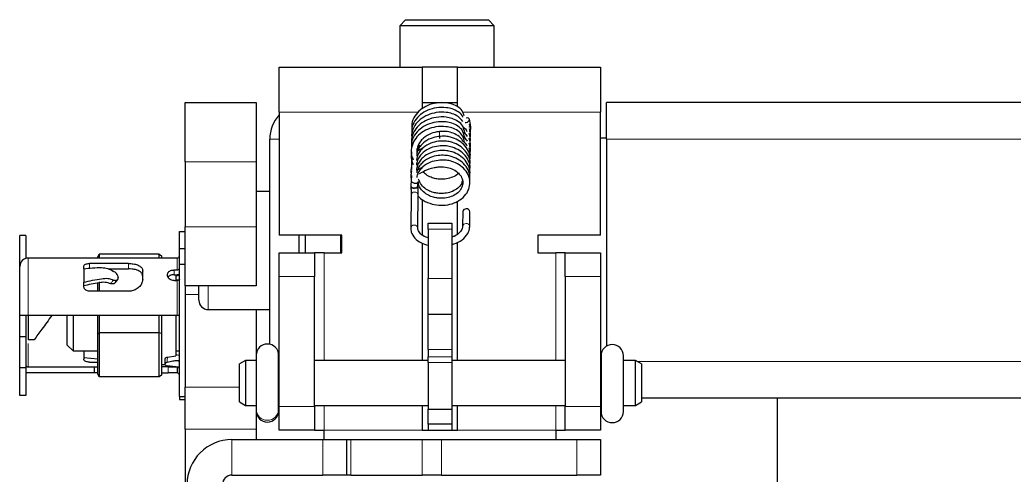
# Model space of a CAD drawing. Header units: millimetres. Extents: x -312 to 553, y -456 to 1988.
# Drawn here: x -228 to -143.8, y -410 to -371.5 of the extents above; entities that cross this region are included whole.
import ezdxf

# ---------------------------------------------------------------- set-up
doc = ezdxf.new("R2010")
doc.units = ezdxf.units.MM

msp = doc.modelspace()

# ---------------------------------------------------------------- linework, layer by layer
at = {"color": 7, "linetype": 'Continuous', "lineweight": 25}
for p, q in [((-195.334, -371.533), (-195.834, -372.033)), ((-195.334, -371.533), (-191.529, -371.533)), ((-191.529, -371.533), (-188.334, -371.533)), ((-187.834, -372.033), (-188.334, -371.533)), ((-195.834, -372.033), (-195.834, -375.533)), ((-191.486, -372.033), (-195.834, -372.033)), ((-187.834, -372.033), (-191.486, -372.033)), ((-187.834, -375.533), (-187.834, -372.033)), ((-206.034, -379.333), (-206.034, -375.533)), ((-206.034, -375.533), (-193.934, -375.533)), ((-193.934, -375.533), (-193.934, -379.052)), ((-190.934, -375.533), (-193.934, -375.533)), ((-190.934, -375.533), (-178.834, -375.533)), ((-190.934, -378.875), (-190.934, -375.533)), ((-178.834, -375.533), (-178.834, -379.333)), ((-213.984, -378.533), (-207.984, -378.533)), ((-213.984, -383.533), (-213.984, -378.533)), ((-207.984, -378.533), (-207.984, -383.533)), ((-193.934, -378.533), (-190.934, -378.533)), ((-178.334, -381.633), (-178.334, -378.533)), ((-49.334, -378.533), (-178.334, -378.533)), ((-206.034, -379.333), (-206.034, -389.733)), ((-178.834, -389.733), (-178.834, -379.333)), ((-189.84, -380.392), (-189.935, -379.922)), ((-189.835, -380.47), (-189.84, -380.392)), ((-206.834, -398.97), (-206.834, -381.633)), ((-178.334, -381.533), (-178.834, -381.533)), ((-178.334, -381.633), (-178.334, -399.132)), ((-194.376, -382.634), (-193.858, -382.353)), ((-213.984, -383.533), (-213.984, -389.033)), ((-207.984, -383.533), (-207.984, -389.033)), ((-194.837, -383.496), (-194.85, -384.177)), ((-194.833, -383.093), (-194.846, -383.77)), ((-194.333, -384.222), (-193.816, -383.937)), ((-194.853, -385.095), (-194.894, -385.571)), ((-194.851, -384.704), (-194.857, -385.107)), ((-194.295, -385.537), (-194.269, -385.23)), ((-206.834, -386.033), (-207.984, -386.033)), ((-194.894, -385.571), (-194.89, -385.649)), ((-194.291, -385.616), (-194.295, -385.537)), ((-194.872, -386.331), (-194.905, -389.12)), ((-194.305, -389.127), (-194.272, -386.338)), ((-193.934, -386.721), (-193.934, -389.708)), ((-190.934, -389.636), (-190.934, -386.873)), ((-190.495, -387.749), (-190.509, -388.989)), ((-189.909, -388.996), (-189.895, -387.756)), ((-193.434, -388.733), (-191.434, -388.733)), ((-193.434, -389.233), (-193.434, -388.733)), ((-191.434, -388.733), (-191.434, -389.233)), ((-214.484, -389.433), (-213.984, -389.433)), ((-214.484, -390.9), (-214.484, -389.433)), ((-213.984, -394.033), (-213.984, -389.033)), ((-207.984, -389.033), (-207.984, -394.033)), ((-193.434, -389.233), (-193.434, -393.418)), ((-191.434, -389.233), (-191.434, -393.418)), ((-190.508, -388.977), (-190.509, -388.989)), ((-227.484, -389.775), (-227.984, -389.775)), ((-227.984, -392.383), (-227.984, -389.775)), ((-227.484, -389.775), (-227.484, -391.712)), ((-200.734, -389.733), (-206.034, -389.733)), ((-204.334, -391.233), (-204.334, -389.733)), ((-203.834, -389.733), (-203.834, -391.233)), ((-200.834, -389.733), (-200.834, -391.233)), ((-200.734, -391.233), (-200.734, -389.733)), ((-193.934, -390.419), (-193.934, -400.333)), ((-190.934, -400.333), (-190.934, -390.335)), ((-178.834, -389.733), (-184.134, -389.733)), ((-184.134, -389.733), (-184.134, -391.233)), ((-214.484, -392.211), (-214.484, -390.9)), ((-213.984, -390.9), (-214.484, -390.9)), ((-206.034, -391.233), (-203.034, -391.233)), ((-206.034, -393.233), (-206.034, -391.233)), ((-203.034, -391.233), (-203.034, -393.233)), ((-202.234, -391.233), (-203.034, -391.233)), ((-202.234, -391.233), (-200.734, -391.233)), ((-184.134, -391.233), (-182.634, -391.233)), ((-181.834, -391.233), (-182.634, -391.233)), ((-181.834, -393.233), (-181.834, -391.233)), ((-181.834, -391.233), (-178.834, -391.233)), ((-178.834, -391.233), (-178.834, -393.233)), ((-221.684, -391.683), (-227.284, -391.683)), ((-218.784, -392.138), (-222.084, -392.138)), ((-214.684, -391.683), (-221.684, -391.683)), ((-221.384, -391.587), (-221.268, -391.34)), ((-221.384, -391.683), (-221.384, -391.587)), ((-221.268, -391.34), (-221.268, -391.683)), ((-216.184, -391.34), (-221.268, -391.34)), ((-216.184, -391.683), (-216.184, -391.34)), ((-216.184, -391.34), (-215.984, -391.483)), ((-215.984, -391.483), (-215.984, -391.683)), ((-227.984, -396.533), (-227.984, -392.383)), ((-222.584, -392.585), (-222.584, -392.372)), ((-222.584, -392.585), (-222.584, -393.716)), ((-220.503, -392.591), (-218.784, -392.591)), ((-217.584, -393.46), (-217.584, -392.781)), ((-214.934, -392.685), (-214.684, -392.685)), ((-214.484, -403.391), (-214.484, -392.211)), ((-213.984, -392.211), (-214.484, -392.211)), ((-222.584, -394.041), (-222.584, -393.716)), ((-221.384, -394.484), (-221.384, -393.754)), ((-221.268, -393.693), (-221.268, -394.484)), ((-219.974, -393.816), (-219.936, -393.769)), ((-219.933, -393.772), (-219.701, -393.478)), ((-219.656, -393.312), (-219.656, -393.341)), ((-215.484, -393.163), (-215.484, -393.045)), ((-214.934, -393.082), (-214.684, -393.082)), ((-214.934, -393.581), (-214.684, -393.581)), ((-214.784, -393.082), (-214.784, -393.581)), ((-214.484, -393.157), (-214.784, -393.2)), ((-214.525, -393.533), (-214.784, -393.533)), ((-206.034, -404.233), (-206.034, -393.233)), ((-203.034, -404.233), (-203.034, -393.233)), ((-193.434, -396.418), (-193.434, -393.418)), ((-191.434, -393.418), (-191.434, -396.418)), ((-181.834, -393.233), (-181.834, -404.233)), ((-178.834, -393.233), (-178.834, -404.233)), ((-218.784, -394.484), (-222.084, -394.484)), ((-207.984, -394.033), (-213.984, -394.033)), ((-213.984, -394.033), (-213.984, -394.746)), ((-212.834, -395.233), (-212.834, -394.033)), ((-213.984, -394.746), (-213.984, -402.604)), ((-212.034, -396.033), (-206.834, -396.033)), ((-207.984, -396.033), (-207.984, -399.838)), ((-227.284, -396.533), (-227.984, -396.533)), ((-227.984, -398.339), (-227.984, -396.533)), ((-227.484, -396.533), (-227.484, -398.339)), ((-225.284, -396.533), (-227.284, -396.533)), ((-214.684, -396.533), (-225.284, -396.533)), ((-223.984, -399.033), (-223.984, -396.533)), ((-223.484, -396.533), (-223.484, -399.533)), ((-221.355, -396.533), (-221.384, -396.562)), ((-221.384, -398.102), (-221.384, -396.562)), ((-221.268, -396.533), (-221.268, -398.002)), ((-216.184, -398.002), (-216.184, -396.533)), ((-215.984, -396.58), (-215.984, -398.06)), ((-214.784, -396.533), (-214.784, -399.956)), ((-214.484, -396.533), (-214.684, -396.533)), ((-193.434, -396.418), (-191.434, -396.418)), ((-193.434, -399.418), (-193.434, -396.418)), ((-191.434, -396.418), (-191.434, -399.418)), ((-221.268, -398.002), (-221.384, -398.102)), ((-221.268, -398.002), (-221.268, -401.726)), ((-216.184, -398.002), (-221.268, -398.002)), ((-216.184, -401.726), (-216.184, -398.002)), ((-215.984, -398.06), (-216.184, -398.002)), ((-227.484, -398.339), (-227.984, -398.339)), ((-227.984, -400.949), (-227.984, -398.339)), ((-227.484, -398.339), (-227.484, -400.949)), ((-226.784, -398.583), (-227.284, -398.583)), ((-221.384, -401.479), (-221.384, -398.102)), ((-215.984, -398.06), (-215.984, -401.584)), ((-223.984, -399.033), (-223.484, -399.533)), ((-223.484, -399.533), (-221.384, -399.533)), ((-222.584, -399.533), (-222.584, -400.074)), ((-214.784, -399.533), (-214.484, -399.533)), ((-193.434, -399.418), (-193.434, -400.035)), ((-191.434, -399.418), (-191.434, -400.035)), ((-222.584, -400.074), (-222.584, -400.238)), ((-222.584, -400.074), (-221.384, -400.193)), ((-222.084, -400.476), (-221.384, -400.476)), ((-215.498, -400.056), (-214.784, -399.956)), ((-214.484, -399.91), (-214.784, -399.867)), ((-208.884, -400.333), (-209.384, -400.622)), ((-207.986, -400.333), (-208.884, -400.333)), ((-208.884, -400.333), (-208.884, -404.133)), ((-207.986, -399.898), (-207.986, -404.49)), ((-206.086, -404.49), (-206.086, -399.898)), ((-206.034, -400.333), (-206.086, -400.333)), ((-193.434, -400.333), (-203.034, -400.333)), ((-193.434, -400.517), (-193.434, -400.035)), ((-193.434, -400.517), (-193.434, -404.459)), ((-191.434, -400.035), (-191.434, -400.517)), ((-181.834, -400.333), (-191.434, -400.333)), ((-191.434, -400.517), (-191.434, -404.459)), ((-178.795, -400.333), (-178.834, -400.333)), ((-178.795, -399.947), (-178.795, -404.647)), ((-176.895, -404.647), (-176.895, -399.947)), ((-175.884, -400.333), (-176.895, -400.333)), ((-175.384, -400.622), (-175.884, -400.333)), ((-175.884, -402.233), (-175.884, -400.333)), ((-227.984, -403.291), (-227.984, -400.949)), ((-227.484, -400.949), (-227.984, -400.949)), ((-227.484, -400.949), (-227.484, -403.291)), ((-227.284, -400.883), (-221.684, -400.883)), ((-221.684, -401.383), (-227.284, -401.383)), ((-221.684, -400.883), (-221.684, -401.383)), ((-221.684, -400.883), (-221.384, -400.883)), ((-221.384, -401.383), (-221.684, -401.383)), ((-215.984, -400.683), (-215.684, -400.683)), ((-215.434, -400.883), (-215.984, -400.883)), ((-215.984, -401.383), (-215.434, -401.383)), ((-215.684, -400.696), (-215.684, -400.621)), ((-215.434, -400.883), (-214.684, -400.883)), ((-214.684, -401.383), (-215.434, -401.383)), ((-214.684, -400.883), (-214.684, -401.383)), ((-209.384, -403.845), (-209.384, -400.622)), ((-175.384, -400.622), (-175.384, -402.233)), ((-221.268, -401.726), (-221.384, -401.479)), ((-216.184, -401.726), (-221.268, -401.726)), ((-215.984, -401.584), (-216.184, -401.726)), ((-175.884, -404.133), (-175.884, -402.233)), ((-175.384, -402.233), (-175.384, -403.845)), ((-213.984, -406.139), (-213.984, -402.604)), ((-227.484, -403.291), (-227.984, -403.291)), ((-214.484, -403.391), (-213.984, -403.391)), ((-214.484, -403.391), (-214.484, -403.633)), ((-214.484, -403.633), (-213.984, -403.633)), ((-209.384, -403.845), (-208.884, -404.133)), ((-175.884, -404.133), (-175.384, -403.845)), ((-52.184, -403.533), (-175.384, -403.533)), ((-163.884, -403.533), (-163.884, -416.933)), ((-208.884, -404.133), (-207.986, -404.133)), ((-207.986, -404.49), (-207.986, -404.598)), ((-207.984, -404.659), (-207.984, -406.139)), ((-206.086, -404.133), (-206.034, -404.133)), ((-206.086, -404.598), (-206.086, -404.49)), ((-206.034, -406.233), (-206.034, -404.233)), ((-203.034, -404.133), (-193.434, -404.133)), ((-203.034, -404.233), (-203.034, -406.233)), ((-193.934, -404.133), (-193.934, -406.233)), ((-193.434, -404.459), (-191.434, -404.459)), ((-193.434, -405.733), (-193.434, -404.459)), ((-191.434, -404.133), (-181.834, -404.133)), ((-191.434, -404.459), (-191.434, -405.733)), ((-190.934, -406.233), (-190.934, -404.133)), ((-181.834, -406.233), (-181.834, -404.233)), ((-178.834, -404.133), (-178.795, -404.133)), ((-178.834, -404.233), (-178.834, -406.233)), ((-176.895, -404.133), (-175.884, -404.133)), ((-213.984, -406.139), (-213.984, -410.757)), ((-207.984, -406.139), (-207.984, -407.033)), ((-203.034, -406.233), (-206.034, -406.233)), ((-203.034, -406.233), (-202.234, -406.233)), ((-202.234, -407.033), (-202.234, -406.233)), ((-193.934, -406.233), (-193.434, -406.233)), ((-191.434, -405.733), (-193.434, -405.733)), ((-193.434, -405.733), (-193.434, -406.233)), ((-193.434, -406.233), (-191.434, -406.233)), ((-191.434, -405.733), (-191.434, -406.233)), ((-191.434, -406.233), (-190.934, -406.233)), ((-182.634, -406.233), (-182.634, -407.033)), ((-182.634, -406.233), (-181.834, -406.233)), ((-178.834, -406.233), (-181.834, -406.233)), ((-210.034, -407.033), (-202.334, -407.033)), ((-202.334, -407.033), (-200.334, -407.033)), ((-200.334, -407.033), (-200.334, -410.033)), ((-200.334, -407.033), (-199.972, -407.033)), ((-199.972, -407.033), (-193.931, -407.033)), ((-193.931, -407.033), (-192.292, -407.033)), ((-192.292, -407.033), (-180.834, -407.033)), ((-180.834, -407.033), (-178.834, -407.033)), ((-178.834, -407.033), (-178.834, -410.033)), ((-210.034, -410.033), (-202.334, -410.033)), ((-200.334, -410.033), (-202.334, -410.033)), ((-199.972, -410.033), (-200.334, -410.033)), ((-199.972, -410.033), (-193.931, -410.033)), ((-192.292, -410.033), (-193.931, -410.033)), ((-192.292, -410.033), (-180.834, -410.033)), ((-178.834, -410.033), (-180.834, -410.033))]:
    msp.add_line(p, q, dxfattribs=at)
at = {"color": 8, "linetype": 'Continuous', "lineweight": 18}
for p, q in [((-194.247, -379.333), (-206.034, -379.333)), ((-178.834, -379.333), (-190.484, -379.333)), ((-206.034, -381.633), (-206.834, -381.633)), ((-49.334, -381.633), (-178.334, -381.633)), ((-207.984, -383.533), (-213.984, -383.533)), ((-213.984, -389.033), (-207.984, -389.033)), ((-191.434, -389.233), (-193.434, -389.233)), ((-202.234, -400.333), (-202.234, -391.233)), ((-182.634, -391.233), (-182.634, -400.333)), ((-227.284, -391.683), (-227.284, -396.533)), ((-222.084, -392.138), (-222.084, -392.591)), ((-218.784, -392.591), (-218.784, -392.138)), ((-214.684, -392.685), (-214.684, -391.683)), ((-214.934, -392.685), (-214.934, -393.082)), ((-214.684, -396.533), (-214.684, -393.581)), ((-203.034, -393.233), (-206.034, -393.233)), ((-193.434, -393.418), (-191.434, -393.418)), ((-178.834, -393.233), (-181.834, -393.233)), ((-212.034, -394.033), (-212.034, -396.033)), ((-212.834, -394.746), (-213.984, -394.746)), ((-227.284, -398.893), (-227.284, -400.883)), ((-191.434, -399.418), (-193.434, -399.418)), ((-193.434, -400.035), (-191.434, -400.035)), ((-191.434, -400.517), (-193.434, -400.517)), ((-51.857, -400.433), (-175.71, -400.433)), ((-215.434, -401.383), (-215.434, -400.883)), ((-213.984, -402.604), (-209.384, -402.604)), ((-206.034, -404.233), (-203.034, -404.233)), ((-202.234, -406.233), (-202.234, -404.133)), ((-182.634, -404.133), (-182.634, -406.233)), ((-181.834, -404.233), (-178.834, -404.233)), ((-207.984, -406.139), (-213.984, -406.139)), ((-193.934, -406.233), (-202.234, -406.233)), ((-182.634, -406.233), (-190.934, -406.233)), ((-210.034, -410.033), (-210.034, -407.033)), ((-202.334, -410.033), (-202.334, -407.033)), ((-199.972, -407.033), (-199.972, -410.033)), ((-193.931, -410.033), (-193.931, -407.033)), ((-192.292, -407.033), (-192.292, -410.033)), ((-180.834, -410.033), (-180.834, -407.033))]:
    msp.add_line(p, q, dxfattribs=at)
at = {"color": 7, "linetype": 'Continuous', "lineweight": 25, "flags": 128}
for points in [[(-190.308, -380.215), (-190.22, -380.208), (-190.109, -380.17), (-190.015, -380.11), (-189.952, -380.036), (-189.929, -379.96), (-189.95, -379.894), (-190.012, -379.847), (-190.105, -379.827), (-190.216, -379.836), (-190.216, -379.836)], [(-214.484, -393.059), (-214.547, -393.071), (-214.684, -393.082)], [(-214.484, -393.459), (-214.488, -393.483), (-214.499, -393.506), (-214.517, -393.527), (-214.542, -393.545), (-214.573, -393.56), (-214.607, -393.571), (-214.645, -393.578), (-214.684, -393.581)], [(-227.284, -401.383), (-227.42, -401.37), (-227.484, -401.354)]]:
    msp.add_lwpolyline(points, dxfattribs=at)
at = {"color": 8, "linetype": 'Continuous', "lineweight": 18, "flags": 128}
for points in [[(-194.894, -385.571), (-194.873, -385.633), (-194.808, -385.692), (-194.712, -385.729), (-194.597, -385.74)], [(-194.89, -385.649), (-194.868, -385.712), (-194.804, -385.77), (-194.707, -385.807), (-194.593, -385.818)], [(-194.597, -385.74), (-194.482, -385.722), (-194.384, -385.679), (-194.319, -385.617), (-194.295, -385.545), (-194.295, -385.538)], [(-194.593, -385.818), (-194.478, -385.801), (-194.38, -385.757), (-194.314, -385.695), (-194.291, -385.623), (-194.291, -385.616)], [(-194.585, -386.099), (-194.47, -386.113), (-194.37, -386.162), (-194.3, -386.236), (-194.273, -386.325), (-194.272, -386.338)], [(-194.618, -388.888), (-194.502, -388.903), (-194.402, -388.951), (-194.333, -389.025), (-194.305, -389.115), (-194.305, -389.125)]]:
    msp.add_lwpolyline(points, dxfattribs=at)
at = {"color": 7, "linetype": 'Continuous', "lineweight": 25}
for centre, radius, start, end in [((-203.734, -381.633), 3.1, 137.89655, 180), ((-191.427, -381.374), 1.046, 179.97298, 189.73536), ((-190.228, -387.785), 0.269, 85.56913, 172.30264), ((-190.166, -387.787), 0.273, 6.61508, 98.74019), ((-227.284, -392.383), 0.7, 90, 180), ((-214.684, -391.483), 0.2, 270, 0), ((-214.665, -392.503), 0.183, 264.18756, 352.66613), ((-212.034, -395.233), 0.8, 180, 270), ((-214.583, -399.614), 0.0996, 3.92792, 54.46683), ((-207.036, -399.898), 0.95, 0, 180), ((-177.845, -399.947), 0.95, 0, 180), ((-227.284, -400.683), 0.2, 180, 270), ((-214.684, -401.583), 0.2, 0, 90), ((-207.036, -404.598), 0.95, 180, 0), ((-177.845, -404.647), 0.95, 180, 0), ((-210.034, -410.833), 3.8, 90, 180), ((-210.034, -410.833), 0.8, 90, 180)]:
    msp.add_arc(centre, radius, start, end, dxfattribs=at)
at = {"color": 8, "linetype": 'Continuous', "lineweight": 18}
for centre, radius, start, end in [((-186.684, -381.068), 5.797, 179.23853, 183.01816), ((-190.033, -380.377), 0.194, 281.16678, 355.78028), ((-189.982, -380.473), 0.147, 305.37952, 0.99151), ((-194.606, -386.367), 0.269, 85.56913, 172.30264), ((-190.242, -389.028), 0.272, 85.84851, 169.10635), ((-190.18, -389.027), 0.273, 6.62516, 98.73922), ((-194.638, -389.156), 0.269, 85.57069, 172.28471), ((-207.057, -404.468), 0.929, 181.38421, 271.32035), ((-207.014, -404.468), 0.929, 268.67965, 358.61579)]:
    msp.add_arc(centre, radius, start, end, dxfattribs=at)
at = {"color": 7, "linetype": 'Continuous', "lineweight": 25}
for points, knots in [([(-190.387, -379.651), (-190.412, -379.541), (-190.477, -379.248), (-190.84, -378.906), (-191.339, -378.656), (-191.97, -378.518), (-192.701, -378.527), (-193.465, -378.74), (-194.108, -379.121), (-194.582, -379.656), (-194.837, -380.212), (-194.816, -380.572), (-194.808, -380.705)], [0, 0, 0, 0, 0.063333, 0.16851, 0.262688, 0.342003, 0.46736, 0.58109, 0.694609, 0.810179, 0.930447, 1, 1, 1, 1]), ([(-190.503, -380.127), (-190.62, -379.98), (-190.843, -379.699), (-191.361, -379.46), (-191.988, -379.322), (-192.721, -379.335), (-193.483, -379.55), (-194.125, -379.933), (-194.596, -380.469), (-194.849, -381.025), (-194.825, -381.383), (-194.817, -381.514)], [0, 0, 0, 0, 0.111414, 0.212113, 0.296936, 0.431116, 0.552769, 0.67412, 0.797839, 0.926514, 1, 1, 1, 1]), ([(-190.485, -379.754), (-190.487, -379.747), (-190.542, -379.561), (-190.858, -379.311), (-191.346, -379.057), (-191.981, -378.921), (-192.711, -378.931), (-193.474, -379.145), (-194.117, -379.527), (-194.588, -380.063), (-194.837, -380.593), (-194.818, -380.927), (-194.812, -381.033)], [0, 0, 0, 0, 0.004993, 0.1184, 0.219918, 0.305422, 0.440621, 0.56324, 0.685592, 0.810243, 0.939925, 1, 1, 1, 1]), ([(-190.337, -381.49), (-190.378, -381.295), (-190.457, -380.916), (-190.87, -380.507), (-191.376, -380.262), (-192.008, -380.127), (-192.74, -380.142), (-193.502, -380.36), (-194.141, -380.745), (-194.61, -381.283), (-194.86, -381.837), (-194.835, -382.194), (-194.826, -382.323)], [0, 0, 0, 0, 0.1058838, 0.2064801, 0.2964527, 0.37226, 0.492276, 0.6010148, 0.7094154, 0.8200901, 0.9351311, 1, 1, 1, 1]), ([(-190.333, -381.087), (-190.372, -380.893), (-190.45, -380.515), (-190.862, -380.106), (-191.367, -379.861), (-191.999, -379.725), (-192.731, -379.738), (-193.492, -379.955), (-194.133, -380.339), (-194.603, -380.876), (-194.854, -381.431), (-194.83, -381.789), (-194.821, -381.919)], [0, 0, 0, 0, 0.105289, 0.2059031, 0.2959174, 0.3717502, 0.4917577, 0.6005253, 0.7089885, 0.8196473, 0.9347057, 1, 1, 1, 1]), ([(-189.86, -381.033), (-189.85, -380.93), (-189.83, -380.697), (-189.898, -380.466), (-189.935, -380.338)], [0, 0, 0, 0, 0.4433746, 1, 1, 1, 1]), ([(-190.342, -381.892), (-190.383, -381.697), (-190.464, -381.317), (-190.878, -380.907), (-191.386, -380.664), (-192.018, -380.53), (-192.75, -380.546), (-193.511, -380.765), (-194.147, -381.15), (-194.627, -381.69), (-194.871, -382.334), (-194.893, -382.926), (-194.74, -383.25), (-194.686, -383.365)], [0, 0, 0, 0, 0.095875, 0.186437, 0.267412, 0.335647, 0.443719, 0.541603, 0.639152, 0.738819, 0.842388, 0.944313, 1, 1, 1, 1]), ([(-192.48, -380.989), (-192.497, -380.99), (-192.735, -381.007), (-193.22, -381.137), (-193.766, -381.449), (-194.128, -381.841), (-194.326, -382.207), (-194.409, -382.595), (-194.391, -382.82), (-194.382, -382.933)], [0, 0, 0, 0, 0.015165, 0.21726, 0.450342, 0.58255, 0.720623, 0.859229, 1, 1, 1, 1]), ([(-190.521, -381.754), (-190.523, -381.746), (-190.581, -381.561), (-190.9, -381.313), (-191.392, -381.067), (-191.934, -380.943), (-192.295, -380.964), (-192.478, -380.974)], [0, 0, 0, 0, 0.01249, 0.301593, 0.560015, 0.777814, 1, 1, 1, 1]), ([(-190.471, -380.579), (-190.427, -380.615), (-190.279, -380.737), (-190.187, -380.883), (-190.121, -380.986)], [0, 0, 0, 0, 0.296001, 1, 1, 1, 1]), ([(-190.416, -381.033), (-190.394, -381.052), (-190.268, -381.157), (-190.19, -381.284), (-190.126, -381.389)], [0, 0, 0, 0, 0.174816, 1, 1, 1, 1]), ([(-189.87, -381.899), (-189.859, -381.773), (-189.836, -381.52), (-189.908, -381.27), (-189.945, -381.144)], [0, 0, 0, 0, 0.4974852, 1, 1, 1, 1]), ([(-189.866, -381.496), (-189.854, -381.371), (-189.831, -381.118), (-189.903, -380.868), (-189.94, -380.741)], [0, 0, 0, 0, 0.492215, 1, 1, 1, 1]), ([(-189.853, -380.822), (-189.848, -380.814), (-189.834, -380.79), (-189.823, -380.753), (-189.815, -380.72), (-189.812, -380.689), (-189.809, -380.66), (-189.809, -380.63), (-189.808, -380.615)], [0, 0, 0, 0, 0.0974178, 0.2586614, 0.3843062, 0.5179778, 0.7671534, 1, 1, 1, 1]), ([(-189.824, -380.612), (-189.824, -380.612), (-189.824, -380.611), (-189.826, -380.591), (-189.83, -380.546), (-189.833, -380.495), (-189.835, -380.47)], [0, 0, 0, 0, 0.0913302, 0.306343, 0.6545801, 1, 1, 1, 1]), ([(-189.918, -383.89), (-189.9, -383.81), (-189.835, -383.52), (-189.989, -383.018), (-190.358, -382.479), (-190.898, -382.077), (-191.459, -381.854), (-192.014, -381.765), (-192.581, -381.782), (-193.24, -381.941), (-193.783, -382.26), (-194.146, -382.653), (-194.336, -383.017), (-194.408, -383.292), (-194.403, -383.414), (-194.402, -383.422)], [0, 0, 0, 0, 0.042773, 0.154687, 0.264374, 0.363222, 0.46079, 0.525858, 0.60643, 0.699498, 0.806987, 0.867935, 0.931565, 0.995417, 1, 1, 1, 1]), ([(-189.914, -383.489), (-189.896, -383.409), (-189.83, -383.121), (-189.983, -382.618), (-190.35, -382.079), (-190.89, -381.677), (-191.45, -381.453), (-192.004, -381.362), (-192.571, -381.379), (-193.23, -381.537), (-193.775, -381.855), (-194.138, -382.248), (-194.329, -382.611), (-194.401, -382.887), (-194.396, -383.011), (-194.396, -383.021)], [0, 0, 0, 0, 0.042308, 0.15415, 0.2638, 0.362621, 0.46011, 0.525142, 0.605685, 0.698744, 0.806146, 0.867056, 0.930656, 0.994491, 1, 1, 1, 1]), ([(-190.556, -381.318), (-190.486, -381.373), (-190.309, -381.516), (-190.198, -381.687), (-190.131, -381.792)], [0, 0, 0, 0, 0.391046, 1, 1, 1, 1]), ([(-190.521, -381.754), (-190.467, -381.798), (-190.303, -381.93), (-190.203, -382.089), (-190.135, -382.195)], [0, 0, 0, 0, 0.334031, 1, 1, 1, 1]), ([(-189.879, -382.702), (-189.879, -382.702), (-189.831, -382.58), (-189.861, -382.32), (-189.923, -382.072), (-189.954, -381.95)], [0, 0, 0, 0, 0.002516, 0.506423, 1, 1, 1, 1]), ([(-189.874, -382.302), (-189.874, -382.302), (-189.826, -382.181), (-189.857, -381.919), (-189.919, -381.671), (-189.949, -381.547)], [0, 0, 0, 0, 0.000172, 0.502667, 1, 1, 1, 1]), ([(-194.828, -382.69), (-194.858, -382.917), (-194.908, -383.287), (-194.753, -383.635), (-194.693, -383.77)], [0, 0, 0, 0, 0.612736, 1, 1, 1, 1]), ([(-189.928, -384.693), (-189.909, -384.612), (-189.845, -384.32), (-190.002, -383.816), (-190.373, -383.278), (-190.916, -382.879), (-191.478, -382.657), (-192.033, -382.57), (-192.6, -382.589), (-193.259, -382.75), (-193.801, -383.07), (-194.162, -383.465), (-194.351, -383.83), (-194.423, -384.116), (-194.414, -384.247), (-194.413, -384.266)], [0, 0, 0, 0, 0.043364, 0.154562, 0.263475, 0.361617, 0.458588, 0.523228, 0.603234, 0.695603, 0.802439, 0.862993, 0.926189, 0.989583, 1, 1, 1, 1]), ([(-189.923, -384.292), (-189.905, -384.211), (-189.84, -383.92), (-189.995, -383.417), (-190.366, -382.879), (-190.907, -382.478), (-191.468, -382.256), (-192.023, -382.167), (-192.59, -382.185), (-193.249, -382.346), (-193.792, -382.665), (-194.154, -383.059), (-194.343, -383.423), (-194.415, -383.696), (-194.409, -383.817), (-194.409, -383.823)], [0, 0, 0, 0, 0.043237, 0.155226, 0.264949, 0.363826, 0.461472, 0.526578, 0.607178, 0.700257, 0.807834, 0.868821, 0.932479, 0.996349, 1, 1, 1, 1]), ([(-194.235, -382.558), (-194.235, -382.471), (-194.236, -382.317), (-194.149, -382.181), (-194.111, -382.122)], [0, 0, 0, 0, 0.563743, 1, 1, 1, 1]), ([(-189.897, -383.138), (-189.892, -383.125), (-189.838, -382.992), (-189.865, -382.72), (-189.928, -382.474), (-189.959, -382.353)], [0, 0, 0, 0, 0.051584, 0.533192, 1, 1, 1, 1]), ([(-194.274, -386.453), (-194.269, -386.459), (-194.163, -386.593), (-193.776, -386.846), (-193.133, -387.138), (-192.335, -387.244), (-191.573, -387.158), (-190.872, -386.884), (-190.309, -386.441), (-189.957, -385.868), (-189.853, -385.236), (-190.005, -384.615), (-190.391, -384.078), (-190.933, -383.68), (-191.497, -383.461), (-192.053, -383.375), (-192.62, -383.396), (-193.277, -383.559), (-193.821, -383.882), (-194.174, -384.276), (-194.353, -384.596), (-194.385, -384.795), (-194.396, -384.869)], [0, 0, 0, 0, 0.0020524, 0.0448015, 0.1116573, 0.1718526, 0.2316348, 0.2922529, 0.3553554, 0.417763, 0.478389, 0.5414272, 0.6031299, 0.6587277, 0.7137169, 0.7503547, 0.7956823, 0.8479892, 0.9085758, 0.9429025, 0.9787137, 1, 1, 1, 1]), ([(-189.932, -385.095), (-189.914, -385.012), (-189.85, -384.72), (-190.008, -384.215), (-190.381, -383.678), (-190.925, -383.279), (-191.487, -383.059), (-192.043, -382.972), (-192.61, -382.992), (-193.268, -383.155), (-193.812, -383.476), (-194.166, -383.87), (-194.348, -384.195), (-194.381, -384.4), (-194.393, -384.481)], [0, 0, 0, 0, 0.04529, 0.16028, 0.272871, 0.374324, 0.474616, 0.541455, 0.624163, 0.719631, 0.830128, 0.892746, 0.958084, 1, 1, 1, 1]), ([(-194.847, -384.301), (-194.893, -384.536), (-194.941, -384.773), (-194.856, -384.995), (-194.856, -384.997)], [0, 0, 0, 0, 0.991326, 1, 1, 1, 1]), ([(-194.842, -383.898), (-194.889, -384.132), (-194.936, -384.367), (-194.852, -384.588), (-194.851, -384.591)], [0, 0, 0, 0, 0.989365, 1, 1, 1, 1]), ([(-194.17, -384.534), (-194.022, -384.446), (-193.651, -384.227), (-193.112, -384.04), (-192.596, -383.967), (-192.172, -383.949), (-191.677, -384.02), (-191.158, -384.237), (-190.759, -384.563), (-190.521, -384.961), (-190.468, -385.386), (-190.596, -385.803), (-190.899, -386.172), (-191.343, -386.446), (-191.865, -386.604), (-192.355, -386.635), (-192.804, -386.582), (-193.218, -386.464), (-193.65, -386.242), (-194.029, -385.889), (-194.262, -385.518), (-194.255, -385.277), (-194.253, -385.215)], [0, 0, 0, 0, 0.055596, 0.140078, 0.172952, 0.200821, 0.255696, 0.31011, 0.365013, 0.421726, 0.477431, 0.531435, 0.587776, 0.643286, 0.693678, 0.74371, 0.77672, 0.816999, 0.86302, 0.916065, 0.978165, 1, 1, 1, 1]), ([(-190.874, -384.503), (-190.888, -384.521), (-191.001, -384.661), (-191.347, -384.836), (-191.86, -384.996), (-192.352, -385.022), (-192.801, -384.967), (-193.212, -384.845), (-193.604, -384.651), (-193.791, -384.458), (-193.876, -384.371)], [0, 0, 0, 0, 0.0253646, 0.1978921, 0.3545138, 0.5103143, 0.6130071, 0.7382051, 0.8811115, 1, 1, 1, 1]), ([(-194.848, -385.096), (-194.852, -385.104), (-194.864, -385.134), (-194.84, -385.195), (-194.777, -385.266), (-194.679, -385.323), (-194.602, -385.34), (-194.563, -385.348)], [0, 0, 0, 0, 0.077645, 0.308234, 0.538823, 0.769411, 1, 1, 1, 1]), ([(-194.563, -385.348), (-194.525, -385.351), (-194.447, -385.357), (-194.349, -385.328), (-194.284, -385.281), (-194.275, -385.238), (-194.27, -385.219)], [0, 0, 0, 0, 0.262864, 0.525728, 0.788592, 1, 1, 1, 1]), ([(-190.533, -385.114), (-190.555, -385.207), (-190.61, -385.442), (-190.901, -385.771), (-191.341, -386.045), (-191.865, -386.201), (-192.354, -386.232), (-192.803, -386.178), (-193.218, -386.06), (-193.645, -385.837), (-194.045, -385.485), (-194.175, -385.167), (-194.245, -384.995)], [0, 0, 0, 0, 0.076825, 0.193273, 0.307965, 0.41208, 0.515503, 0.583722, 0.666946, 0.762009, 0.871666, 1, 1, 1, 1]), ([(-194.89, -385.649), (-194.887, -385.701), (-194.882, -385.804), (-194.876, -385.991), (-194.872, -386.163), (-194.872, -386.274), (-194.872, -386.32), (-194.872, -386.331)], [0, 0, 0, 0, 0.24166, 0.475271, 0.711669, 0.92868, 1, 1, 1, 1]), ([(-194.272, -386.338), (-194.272, -386.291), (-194.272, -386.193), (-194.276, -385.996), (-194.282, -385.789), (-194.288, -385.674), (-194.291, -385.616)], [0, 0, 0, 0, 0.243086, 0.500781, 0.748307, 1, 1, 1, 1]), ([(-194.905, -389.12), (-194.895, -389.241), (-194.869, -389.554), (-194.574, -390.015), (-194.077, -390.405), (-193.63, -390.533), (-193.434, -390.588)], [0, 0, 0, 0, 0.178356, 0.465165, 0.765567, 1, 1, 1, 1]), ([(-193.434, -389.962), (-193.549, -389.926), (-193.862, -389.826), (-194.174, -389.543), (-194.297, -389.298), (-194.303, -389.161), (-194.305, -389.127)], [0, 0, 0, 0, 0.20072, 0.544447, 0.889913, 1, 1, 1, 1]), ([(-190.509, -388.989), (-190.515, -389.047), (-190.531, -389.213), (-190.726, -389.506), (-191.061, -389.783), (-191.346, -389.878), (-191.434, -389.907)], [0, 0, 0, 0, 0.186073, 0.531266, 0.856526, 1, 1, 1, 1]), ([(-191.434, -390.554), (-191.185, -390.462), (-190.666, -390.267), (-190.146, -389.779), (-189.93, -389.32), (-189.913, -389.061), (-189.909, -388.996)], [0, 0, 0, 0, 0.296749, 0.621112, 0.904633, 1, 1, 1, 1]), ([(-222.584, -392.372), (-222.578, -392.344), (-222.567, -392.287), (-222.482, -392.217), (-222.355, -392.167), (-222.215, -392.141), (-222.121, -392.139), (-222.084, -392.138)], [0, 0, 0, 0, 0.214373, 0.428779, 0.642592, 0.856666, 1, 1, 1, 1]), ([(-218.784, -392.138), (-218.649, -392.143), (-218.379, -392.154), (-218.02, -392.245), (-217.75, -392.394), (-217.605, -392.581), (-217.59, -392.723), (-217.584, -392.781)], [0, 0, 0, 0, 0.213238, 0.42649, 0.63916, 0.849598, 1, 1, 1, 1]), ([(-222.584, -392.585), (-222.085, -392.522), (-221.414, -392.437), (-220.519, -392.542), (-220.215, -392.714), (-220.06, -392.802)], [0, 0, 0, 0, 0.587693, 0.790818, 1, 1, 1, 1]), ([(-219.656, -393.312), (-219.661, -393.27), (-219.671, -393.187), (-219.746, -393.052), (-219.857, -392.928), (-219.97, -392.846), (-220.039, -392.812), (-220.06, -392.802)], [0, 0, 0, 0, 0.225883, 0.451767, 0.67765, 0.903524, 1, 1, 1, 1]), ([(-217.584, -393.251), (-217.596, -393.165), (-217.62, -392.994), (-217.819, -392.8), (-218.114, -392.668), (-218.453, -392.601), (-218.685, -392.594), (-218.784, -392.591)], [0, 0, 0, 0, 0.212376, 0.424979, 0.633479, 0.843609, 1, 1, 1, 1]), ([(-215.484, -393.045), (-215.478, -393.003), (-215.466, -392.918), (-215.372, -392.811), (-215.233, -392.732), (-215.078, -392.691), (-214.975, -392.687), (-214.934, -392.685)], [0, 0, 0, 0, 0.214305, 0.42865, 0.642279, 0.856223, 1, 1, 1, 1]), ([(-222.584, -393.716), (-222.085, -393.608), (-221.414, -393.463), (-220.519, -393.352), (-220.215, -393.473), (-220.06, -393.535)], [0, 0, 0, 0, 0.5876932, 0.7908183, 1, 1, 1, 1]), ([(-222.584, -394.007), (-222.154, -393.909), (-221.563, -393.775), (-220.749, -393.661), (-220.458, -393.781), (-220.31, -393.842)], [0, 0, 0, 0, 0.56666, 0.780905, 1, 1, 1, 1]), ([(-219.974, -393.816), (-219.981, -393.821), (-220.016, -393.847), (-220.1, -393.874), (-220.215, -393.87), (-220.287, -393.849), (-220.31, -393.842)], [0, 0, 0, 0, 0.0886958, 0.4577393, 0.8266943, 1, 1, 1, 1]), ([(-220.06, -393.535), (-220.011, -393.547), (-219.914, -393.571), (-219.789, -393.551), (-219.699, -393.491), (-219.66, -393.412), (-219.657, -393.357), (-219.656, -393.341)], [0, 0, 0, 0, 0.225867, 0.451734, 0.677598, 0.903479, 1, 1, 1, 1]), ([(-217.584, -393.46), (-217.596, -393.566), (-217.621, -393.779), (-217.821, -394.085), (-218.118, -394.325), (-218.457, -394.462), (-218.687, -394.477), (-218.784, -394.484)], [0, 0, 0, 0, 0.212833, 0.42585, 0.635542, 0.846587, 1, 1, 1, 1]), ([(-214.934, -393.581), (-214.996, -393.576), (-215.119, -393.566), (-215.284, -393.492), (-215.408, -393.384), (-215.474, -393.268), (-215.481, -393.193), (-215.484, -393.163)], [0, 0, 0, 0, 0.2143929, 0.4287887, 0.6430611, 0.8568545, 1, 1, 1, 1]), ([(-214.934, -393.082), (-214.996, -393.086), (-215.12, -393.093), (-215.282, -393.152), (-215.395, -393.226), (-215.428, -393.287), (-215.439, -393.309)], [0, 0, 0, 0, 0.2812395, 0.562484, 0.8435271, 1, 1, 1, 1]), ([(-222.084, -394.484), (-222.14, -394.478), (-222.252, -394.468), (-222.402, -394.391), (-222.515, -394.278), (-222.575, -394.154), (-222.581, -394.073), (-222.584, -394.041)], [0, 0, 0, 0, 0.2144453, 0.4288931, 0.6432387, 0.8571881, 1, 1, 1, 1]), ([(-227.284, -396.533), (-227.284, -396.928), (-227.284, -397.632), (-227.284, -398.292), (-227.284, -398.583)], [0, 0, 0, 0, 0.559866, 1, 1, 1, 1]), ([(-225.284, -396.533), (-225.564, -396.928), (-226.064, -397.632), (-226.564, -398.292), (-226.784, -398.583)], [0, 0, 0, 0, 0.559911, 1, 1, 1, 1]), ([(-222.084, -400.476), (-222.14, -400.473), (-222.252, -400.469), (-222.402, -400.432), (-222.515, -400.374), (-222.575, -400.306), (-222.581, -400.258), (-222.584, -400.238)], [0, 0, 0, 0, 0.2143846, 0.4287723, 0.6430331, 0.8568019, 1, 1, 1, 1]), ([(-215.684, -400.189), (-215.681, -400.176), (-215.676, -400.15), (-215.643, -400.114), (-215.615, -400.094), (-215.607, -400.088)], [0, 0, 0, 0, 0.404591, 0.809176, 1, 1, 1, 1]), ([(-215.684, -400.621), (-215.684, -400.594), (-215.684, -400.523), (-215.684, -400.409), (-215.684, -400.292), (-215.684, -400.219), (-215.684, -400.189)], [0, 0, 0, 0, 0.190015, 0.497902, 0.793065, 1, 1, 1, 1]), ([(-215.526, -400.502), (-215.55, -400.509), (-215.599, -400.524), (-215.652, -400.558), (-215.68, -400.592), (-215.683, -400.613), (-215.684, -400.621)], [0, 0, 0, 0, 0.266331, 0.548449, 0.829136, 1, 1, 1, 1]), ([(-215.607, -400.088), (-215.594, -400.082), (-215.562, -400.068), (-215.522, -400.061), (-215.498, -400.056)], [0, 0, 0, 0, 0.40435, 1, 1, 1, 1]), ([(-214.484, -400.511), (-214.485, -400.493), (-214.487, -400.457), (-214.504, -400.409), (-214.542, -400.364), (-214.618, -400.362), (-214.779, -400.365), (-215.091, -400.398), (-215.361, -400.463), (-215.526, -400.502)], [0, 0, 0, 0, 0.052051, 0.100621, 0.143629, 0.208426, 0.277664, 0.558659, 1, 1, 1, 1]), ([(-215.684, -400.696), (-215.681, -400.708), (-215.676, -400.734), (-215.635, -400.765), (-215.582, -400.785), (-215.541, -400.791), (-215.526, -400.794)], [0, 0, 0, 0, 0.266311, 0.549123, 0.829777, 1, 1, 1, 1]), ([(-214.791, -400.883), (-214.87, -400.873), (-215.121, -400.842), (-215.361, -400.813), (-215.526, -400.794)], [0, 0, 0, 0, 0.313457, 1, 1, 1, 1]), ([(-214.484, -401.071), (-214.485, -401.052), (-214.487, -401.016), (-214.504, -400.966), (-214.54, -400.917), (-214.611, -400.906), (-214.659, -400.9), (-214.684, -400.897)], [0, 0, 0, 0, 0.195302, 0.377541, 0.538909, 0.761383, 1, 1, 1, 1])]:
    msp.add_open_spline(points, degree=3, knots=knots, dxfattribs=at)
at = {"color": 8, "linetype": 'Continuous', "lineweight": 18}
for points, knots in [([(-220.31, -393.842), (-220.29, -393.817), (-220.248, -393.766), (-220.18, -393.683), (-220.117, -393.606), (-220.076, -393.555), (-220.06, -393.535)], [0, 0, 0, 0, 0.246022, 0.497638, 0.810556, 1, 1, 1, 1]), ([(-215.498, -400.056), (-215.499, -400.091), (-215.503, -400.167), (-215.51, -400.288), (-215.518, -400.402), (-215.523, -400.474), (-215.526, -400.502), (-215.526, -400.502)], [0, 0, 0, 0, 0.23003, 0.514952, 0.811013, 0.999883, 1, 1, 1, 1])]:
    msp.add_open_spline(points, degree=3, knots=knots, dxfattribs=at)

doc.saveas('drawing.dxf')
